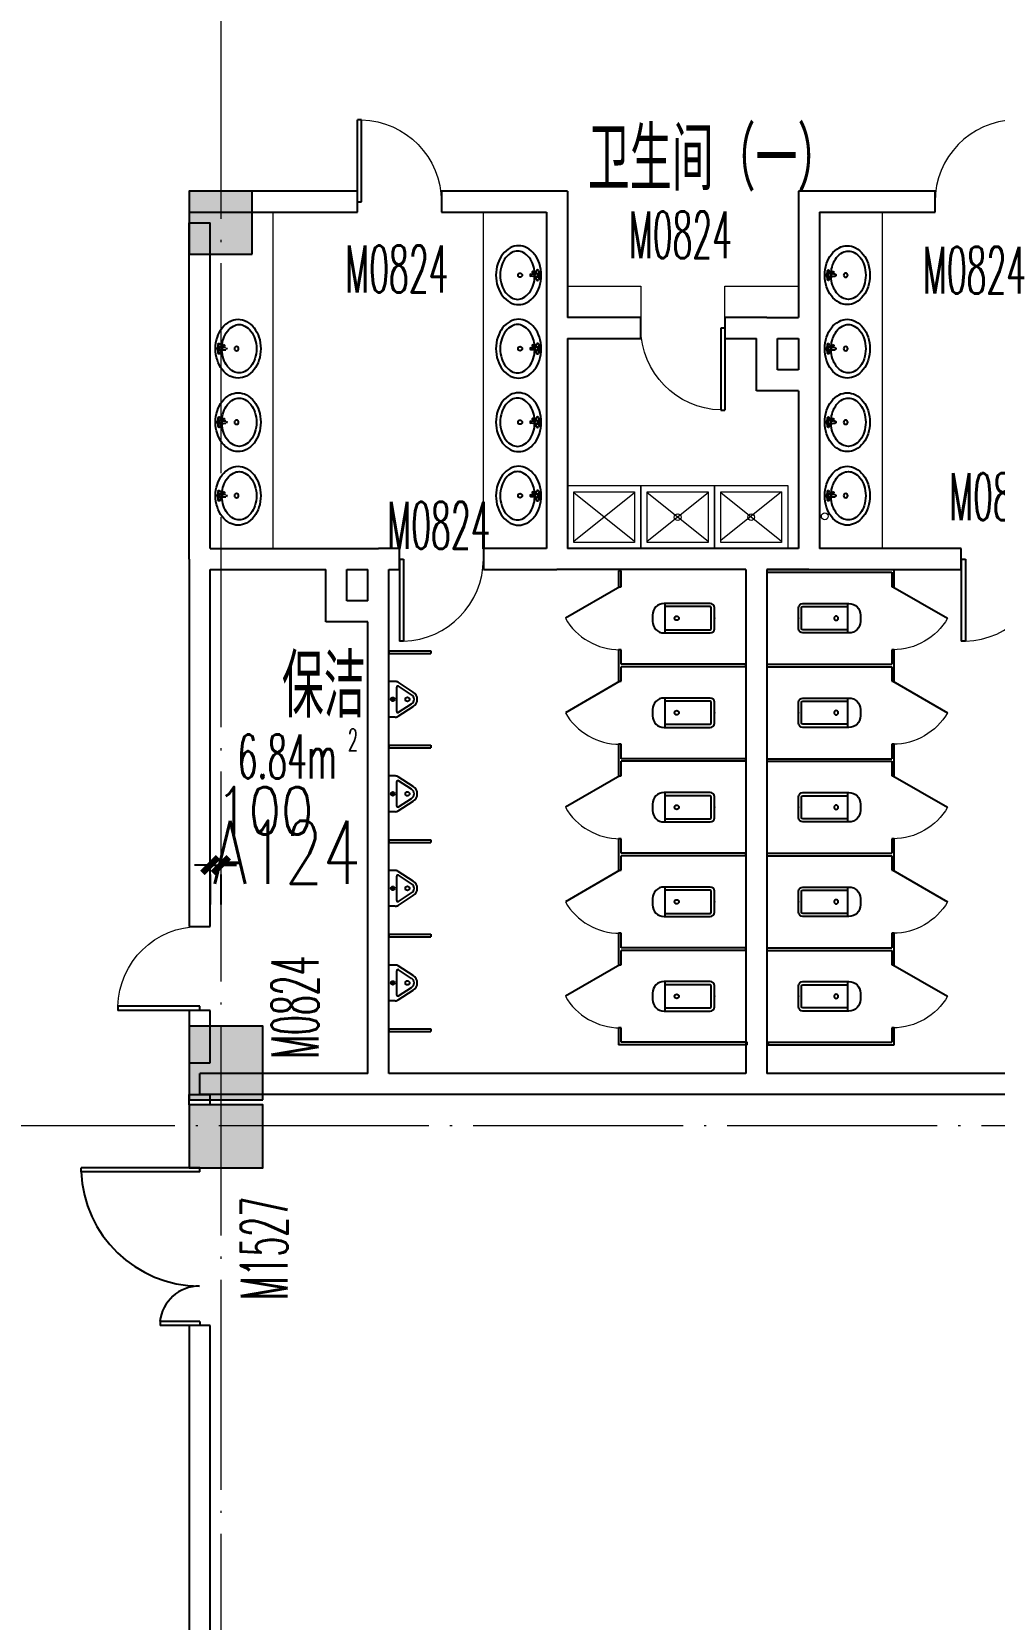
# Model space of a CAD drawing. Extents: x 1417642 to 3570900, y 124798 to 1191112.
# Drawn here: x 1455679 to 1464843, y 722236 to 737352 of the extents above; entities that cross this region are included whole.
import ezdxf

# ---------------------------------------------------------------- set-up
doc = ezdxf.new("R2010")
doc.units = 0
doc.header["$LTSCALE"] = 1000
doc.header["$MEASUREMENT"] = 0
doc.linetypes.add('DOTE', pattern=[2.42, 2, -0.2, 0.02, -0.2])
doc.layers.get('0').update_dxf_attribs({"linetype": 'CONTINUOUS'})
doc.layers.get('Defpoints').update_dxf_attribs({"linetype": 'CONTINUOUS'})
for name, color, linetype in [('colu', 2, 'CONTINUOUS'), ('COLUMN', 9, 'CONTINUOUS'), ('DOTE', 1, 'DOTE'), ('LATRINE', 6, 'CONTINUOUS'), ('LVTRY', 6, 'CONTINUOUS'), ('PUB_DIM', 3, 'CONTINUOUS'), ('PUB_HATCH', 8, 'CONTINUOUS'), ('PUB_TEXT', 40, 'CONTINUOUS'), ('SPACE', 7, 'CONTINUOUS'), ('tiaozheng', 20, 'CONTINUOUS'), ('WALL', 4, 'CONTINUOUS'), ('WINDOW', 2, 'CONTINUOUS'), ('WINDOW_TEXT', 7, 'CONTINUOUS'), ('柱填充', 8, 'CONTINUOUS')]:
    doc.layers.add(name, color=color, linetype=linetype)
doc.styles.add('_TCH_SPACE', font='ROMANS', dxfattribs={"width": 0.7, "height": 5, "bigfont": 'Z'})
doc.styles.add('_TCH_WINDOW', font='ROMANS.shx', dxfattribs={"width": 0.7, "height": 400, "bigfont": 'Z.shx'})
doc.styles.add('DIM_FONT', font='SIMPLEX.shx', dxfattribs={"width": 0.8})
doc.styles.add('Z', font='ROMANS', dxfattribs={"width": 0.7, "bigfont": 'Z'})
doc.dimstyles.new('DIMN150', dxfattribs={"dimscale": 1.5, "dimtxt": 300, "dimasz": 100, "dimexe": 250, "dimexo": 300, "dimgap": 150, "dimtad": 1, "dimdec": 0, "dimzin": 0, "dimdsep": 46, "dimtxsty": 'DIM_FONT', "dimblk": 'ARCHTICK', "dimcen": 0.09, "dimdle": 1.5, "dimclrt": 7, "dimazin": 2, "dimtfac": 1, "dimtdec": 0, "dimtix": 1, "dimtmove": 2, "dimatfit": 3, "dimldrblk": 'ARCHTICK', "dimfxl": 1, "dimtolj": 1, "dimtzin": 0, "dimarcsym": 0})

# ---------------------------------------------------------------- blocks, each defined once
blk = doc.blocks.new('e')
at = {"layer": '柱填充'}
h = blk.add_hatch(color=256, dxfattribs=at)
h.paths.add_polyline_path([(1540396, 673470), (1540396, 674070), (1539796, 674070), (1539796, 673470)])
h.paths.add_polyline_path([(1540396, 663470), (1540396, 664070), (1539796, 664070), (1539796, 663470)])
h.paths.add_polyline_path([(1540396, 659870), (1540396, 660470), (1539796, 660470), (1539796, 659870)])
h.paths.add_polyline_path([(1540396, 651870), (1540396, 652470), (1539796, 652470), (1539796, 651870)])
h.paths.add_polyline_path([(1540396, 643870), (1540396, 644470), (1539796, 644470), (1539796, 643870)])
h.paths.add_polyline_path([(1540396, 635870), (1540396, 636470), (1539796, 636470), (1539796, 635870)])
h.paths.add_polyline_path([(1540396, 627870), (1540396, 628470), (1539796, 628470), (1539796, 627870)])
h.paths.add_polyline_path([(1540396, 619870), (1540396, 620470), (1539796, 620470), (1539796, 619870)])
h.paths.add_polyline_path([(1540396, 611870), (1540396, 612470), (1539796, 612470), (1539796, 611870)])
h.paths.add_polyline_path([(1540396, 603870), (1540396, 604470), (1539796, 604470), (1539796, 603870)])
h.paths.add_polyline_path([(1540396, 595870), (1540396, 596470), (1539796, 596470), (1539796, 595870)])
h.paths.add_polyline_path([(1611246, 673470), (1611246, 674070), (1610646, 674070), (1610646, 673470)])
h.paths.add_polyline_path([(1602046, 673370), (1602046, 674070), (1601346, 674070), (1601346, 673370)])
h.paths.add_polyline_path([(1594046, 673370), (1594046, 674070), (1593346, 674070), (1593346, 673370)])
h.paths.add_polyline_path([(1586046, 673370), (1586046, 674070), (1585346, 674070), (1585346, 673370)])
h.paths.add_polyline_path([(1578046, 673370), (1578046, 674070), (1577346, 674070), (1577346, 673370)])
h.paths.add_polyline_path([(1568046, 673370), (1568046, 674070), (1567346, 674070), (1567346, 673370)])
h.paths.add_polyline_path([(1558096, 673370), (1558096, 674070), (1557396, 674070), (1557396, 673370)])
h.paths.add_polyline_path([(1554396, 673370), (1554396, 674070), (1553696, 674070), (1553696, 673370)])
h.paths.add_polyline_path([(1544496, 673370), (1544496, 674070), (1543796, 674070), (1543796, 673370)])
h.paths.add_polyline_path([(1611246, 664070), (1610546, 664070), (1610546, 663470), (1611246, 663470)])
h.paths.add_polyline_path([(1602096, 663470), (1602096, 664270), (1601296, 664270), (1601296, 663470)])
h.paths.add_polyline_path([(1594096, 663470), (1594096, 664270), (1593296, 664270), (1593296, 663470)])
h.paths.add_polyline_path([(1586096, 663470), (1586096, 664270), (1585296, 664270), (1585296, 663470)])
h.paths.add_polyline_path([(1578096, 663470), (1578096, 664270), (1577296, 664270), (1577296, 663470)])
h.paths.add_polyline_path([(1568096, 663470), (1568096, 664270), (1567296, 664270), (1567296, 663470)])
h.paths.add_polyline_path([(1558096, 663470), (1558096, 664170), (1557396, 664170), (1557396, 663470)])
h.paths.add_polyline_path([(1554396, 663470), (1554396, 664170), (1553696, 664170), (1553696, 663470)])
h.paths.add_polyline_path([(1544496, 663470), (1544496, 664170), (1543796, 664170), (1543796, 663470)])
h.paths.add_polyline_path([(1611246, 660470), (1610546, 660470), (1610546, 659870), (1611246, 659870)])
h.paths.add_polyline_path([(1602046, 659770), (1602046, 660470), (1601346, 660470), (1601346, 659770)])
h.paths.add_polyline_path([(1594046, 659770), (1594046, 660470), (1593346, 660470), (1593346, 659770)])
h.paths.add_polyline_path([(1586046, 659770), (1586046, 660470), (1585346, 660470), (1585346, 659770)])
h.paths.add_polyline_path([(1578046, 659770), (1578046, 660470), (1577346, 660470), (1577346, 659770)])
h.paths.add_polyline_path([(1568046, 659770), (1568046, 660470), (1567346, 660470), (1567346, 659770)])
h.paths.add_polyline_path([(1557996, 659870), (1557996, 660470), (1557396, 660470), (1557396, 659870)])
h.paths.add_polyline_path([(1554396, 659870), (1554396, 660470), (1553796, 660470), (1553796, 659870)])
h.paths.add_polyline_path([(1544496, 659770), (1544496, 660470), (1543796, 660470), (1543796, 659770)])
h.paths.add_polyline_path([(1611246, 651870), (1611246, 652470), (1610646, 652470), (1610646, 651870)])
h.paths.add_polyline_path([(1601996, 651870), (1601996, 652470), (1601396, 652470), (1601396, 651870)])
h.paths.add_polyline_path([(1593996, 651870), (1593996, 652470), (1593396, 652470), (1593396, 651870)])
h.paths.add_polyline_path([(1585996, 651870), (1585996, 652470), (1585396, 652470), (1585396, 651870)])
h.paths.add_polyline_path([(1577996, 651870), (1577996, 652470), (1577396, 652470), (1577396, 651870)])
h.paths.add_polyline_path([(1567996, 651820), (1567996, 652520), (1567296, 652520), (1567296, 651820)])
h.paths.add_polyline_path([(1558096, 651820), (1558096, 652520), (1557396, 652520), (1557396, 651820)])
h.paths.add_polyline_path([(1554396, 651820), (1554396, 652520), (1553696, 652520), (1553696, 651820)])
h.paths.add_polyline_path([(1544496, 652470), (1543796, 652470), (1543796, 651870), (1544496, 651870)])
h.paths.add_polyline_path([(1567996, 644470), (1567296, 644470), (1567296, 643870), (1567996, 643870)])
h.paths.add_polyline_path([(1558096, 643820), (1558096, 644520), (1557396, 644520), (1557396, 643820)])
h.paths.add_polyline_path([(1554396, 643820), (1554396, 644520), (1553696, 644520), (1553696, 643820)])
h.paths.add_polyline_path([(1544496, 644470), (1543796, 644470), (1543796, 643870), (1544496, 643870)])
h.paths.add_polyline_path([(1567996, 636470), (1567296, 636470), (1567296, 635870), (1567996, 635870)])
h.paths.add_polyline_path([(1558096, 635820), (1558096, 636520), (1557396, 636520), (1557396, 635820)])
h.paths.add_polyline_path([(1554396, 635820), (1554396, 636520), (1553696, 636520), (1553696, 635820)])
h.paths.add_polyline_path([(1544496, 636470), (1543796, 636470), (1543796, 635870), (1544496, 635870)])
h.paths.add_polyline_path([(1567996, 628470), (1567296, 628470), (1567296, 627870), (1567996, 627870)])
h.paths.add_polyline_path([(1558096, 627820), (1558096, 628520), (1557396, 628520), (1557396, 627820)])
h.paths.add_polyline_path([(1554396, 627820), (1554396, 628520), (1553696, 628520), (1553696, 627820)])
h.paths.add_polyline_path([(1544496, 628470), (1543796, 628470), (1543796, 627870), (1544496, 627870)])
h.paths.add_polyline_path([(1567996, 620470), (1567296, 620470), (1567296, 619870), (1567996, 619870)])
h.paths.add_polyline_path([(1558096, 619820), (1558096, 620520), (1557396, 620520), (1557396, 619820)])
h.paths.add_polyline_path([(1554396, 619820), (1554396, 620520), (1553696, 620520), (1553696, 619820)])
h.paths.add_polyline_path([(1544496, 620470), (1543796, 620470), (1543796, 619870), (1544496, 619870)])
h.paths.add_polyline_path([(1567996, 612470), (1567296, 612470), (1567296, 611870), (1567996, 611870)])
h.paths.add_polyline_path([(1558096, 611820), (1558096, 612520), (1557396, 612520), (1557396, 611820)])
h.paths.add_polyline_path([(1554396, 611820), (1554396, 612520), (1553696, 612520), (1553696, 611820)])
h.paths.add_polyline_path([(1544496, 612470), (1543796, 612470), (1543796, 611870), (1544496, 611870)])
h.paths.add_polyline_path([(1567996, 604470), (1567296, 604470), (1567296, 603870), (1567996, 603870)])
h.paths.add_polyline_path([(1558096, 603820), (1558096, 604520), (1557396, 604520), (1557396, 603820)])
h.paths.add_polyline_path([(1554396, 603820), (1554396, 604520), (1553696, 604520), (1553696, 603820)])
h.paths.add_polyline_path([(1544496, 604470), (1543796, 604470), (1543796, 603870), (1544496, 603870)])
h.paths.add_polyline_path([(1567996, 595870), (1567996, 596470), (1567396, 596470), (1567396, 595870)])
h.paths.add_polyline_path([(1557996, 595870), (1557996, 596470), (1557396, 596470), (1557396, 595870)])
h.paths.add_polyline_path([(1554396, 595870), (1554396, 596470), (1553796, 596470), (1553796, 595870)])
h.paths.add_polyline_path([(1544396, 595870), (1544396, 596470), (1543796, 596470), (1543796, 595870)])
at = {"layer": 'colu'}
for points in [[(1557996, 659870), (1557996, 660470), (1557396, 660470), (1557396, 659870)], [(1558096, 651820), (1558096, 652520), (1557396, 652520), (1557396, 651820)]]:
    blk.add_lwpolyline(points, close=True, dxfattribs=at)
blk = doc.blocks.new('_ArchTick')
at = {"color": 0, "linetype": 'ByBlock', "const_width": 0.4}
blk.add_lwpolyline([(-0.5, -0.5), (0.5, 0.5)], dxfattribs=at)
blk = doc.blocks.new('*D3263')
at = {"layer": 'Defpoints', "color": 0}
for p in [(1457379, 729778), (1457479, 729778), (1457479, 729417)]:
    blk.add_point(p, dxfattribs=at)
at = {"layer": 'PUB_DIM', "color": 0, "lineweight": -2}
for p, q in [((1457379, 729417), (1457229, 729417)), ((1457379, 729417), (1457479, 729417)), ((1457379, 729328), (1457379, 729042)), ((1457479, 729417), (1457629, 729417)), ((1457479, 729328), (1457479, 729042))]:
    blk.add_line(p, q, dxfattribs=at)
at = {"layer": 'PUB_DIM', "color": 0, "lineweight": -2, "xscale": 150, "yscale": 150, "zscale": 150}
blk.add_blockref('_ArchTick', (1457379, 729417), dxfattribs=at)
at = {"layer": 'PUB_DIM', "color": 0, "lineweight": -2, "xscale": 150, "yscale": 150, "zscale": 150, "rotation": 180}
blk.add_blockref('_ArchTick', (1457479, 729417), dxfattribs=at)
at = {"layer": 'PUB_DIM', "color": 7, "insert": (1457897, 729935), "char_height": 450, "attachment_point": 5, "style": 'DIM_FONT'}
blk.add_mtext('\\A1;100', dxfattribs=at)
blk = doc.blocks.new('$DorLib2D$00000225')
at = {"color": 0}
for p, q in [((0.475, -0.001), (0.475, 0.752)), ((0.475, 0.752), (0.5, 0.752)), ((0.5, -0.001), (0.5, 0.752)), ((-0.5, 0), (-0.5, 0.252)), ((-0.475, 0.252), (-0.5, 0.252)), ((-0.475, 0), (-0.475, 0.252)), ((-0.475, 0), (-0.5, 0)), ((0.475, -0.001), (0.5, -0.001))]:
    blk.add_line(p, q, dxfattribs=at)
for centre, radius, start, end in [((0.505, -0.002), 0.755, 92.2493, 179.7238), ((-0.501, 0.003), 0.251, 359.7899, 84.0974)]:
    blk.add_arc(centre, radius, start, end, dxfattribs=at)
blk = doc.blocks.new('$lvtry$00000200')
for p, q in [((-140, -40, 0), (-140, -480, 0)), ((-110, -40, 0), (-110, -470, 0)), ((100, 0, 0), (-100, 0, 0)), ((100, -30, 0), (-100, -30, 0)), ((110, -470, 0), (110, -40, 0)), ((140, -480, 0), (140, -40, 0)), ((140, -470, 0), (-140, -470, 0)), ((-30, -590, 0), (30, -590, 0))]:
    blk.add_line(p, q)
blk.add_circle((0, -359, 0), 20)
for centre, radius, start, end in [((-100, -40, 0), 40, 90, 180), ((-100, -40, 0), 10, 90, 180), ((100, -40, 0), 40, 0, 90), ((100, -40, 0), 10, 0, 90), ((-30, -480, 0), 110, 180, 270), ((30, -480, 0), 110, 270, 0)]:
    blk.add_arc(centre, radius, start, end)
blk.add_point((0, 0))
blk = doc.blocks.new('$TCHSYS$APDOOR2D')
blk.add_line((0.5, 0), (0, 0.866))
at = {"lineweight": 13}
blk.add_arc((0.5, 0), 1, 120, 180, dxfattribs=at)
blk = doc.blocks.new('$lvtry$00000219')
for p, q in [((-170, 0, 0), (170, 0, 0)), ((-170, -61, 0), (-170, 0, 0)), ((170, -61, 0), (170, 0, 0)), ((-162, -88, 0), (-69, -231, 0)), ((-124, -91, 0), (-43, -216, 0)), ((-116, -76, 0), (116, -76, 0)), ((43, -216, 0), (124, -91, 0)), ((69, -231, 0), (162, -88, 0))]:
    blk.add_line(p, q)
for centre, radius in [((0, -38, 0), 17.7), ((0, -177, 0), 20)]:
    blk.add_circle(centre, radius)
for centre, radius, start, end in [((-120, -61, 0), 50, 180, 213.0863), ((-116, -86, 0), 10, 90, 213.0863), ((116, -86, 0), 10, 326.9137, 90), ((120, -61, 0), 50, 326.9137, 0), ((0, -191, 0), 80, 210, 330), ((0, -191, 0), 50, 210, 330)]:
    blk.add_arc(centre, radius, start, end)
blk.add_point((0, -38, 0))
blk = doc.blocks.new('$lvtry$00000193')
for p, q in [((-17, -43, 0), (-17, -33, 0)), ((17, -43, 0), (17, -33, 0))]:
    blk.add_line(p, q)
at = {"elevation": 0}
blk.add_lwpolyline([(280, -215, 0.12431), (260, -136, 0.105707), (198, -63, 0.086941), (110, -17, 0.077137), (0, 0, 0.077137), (-110, -17, 0.086941), (-198, -63, 0.105707), (-260, -136, 0.12431), (-280, -215, 0.12431), (-260, -294, 0.105707), (-198, -367, 0.086941), (-110, -413, 0.077137), (0, -430, 0.077137), (110, -413, 0.086941), (198, -367, 0.105707), (260, -294, 0.12431)], format="xyb", close=True, dxfattribs=at)
blk.add_lwpolyline([(-25, -61, 0.056876), (-95, -75, 0.086941), (-168, -113, 0.105707), (-216, -170, 0.12431), (-230, -225, 0.12431), (-216, -280, 0.105707), (-168, -337, 0.086941), (-95, -375, 0.077137), (0, -390, 0.077137), (95, -375, 0.086941), (168, -337, 0.105707), (216, -280, 0.12431), (230, -225, 0.12431), (216, -170, 0.105707), (168, -113, 0.086941), (95, -75, 0.06676), (13, -60, 0.06676)], format="xyb", dxfattribs=at)
for centre, radius in [((0, -43, 0), 16.7), ((0, -200, 0), 20)]:
    blk.add_circle(centre, radius)
for centre, radius, start, end in [((-40, -34, 0), 10.1, 106.6096, 258.1648), ((-64, 234, 0), 259, 274.7069, 282.3732), ((-75, -213, 0), 173, 71.36, 79.1873), ((-29, -80, 0), 6.77, 155.344, 308.3224), ((-171, 19, 0), 166, 324.8411, 338.1337), ((-171, 19, 0), 170, 324.8411, 331.3523), ((-29, -80, 0), 3.37, 155.344, 308.3224), ((100, -194, 0), 170, 132.3141, 138.8253), ((100, -194, 0), 166, 125.5327, 138.8253), ((-12, -58, 0), 10.6, 201.8924, 261.774), ((0, -33, 0), 16.7, 0, 180), ((-381, -115, 0), 372, 2.3982, 6.7627), ((0, -96, 0), 9.9, 201.7837, 338.2163), ((64, 234, 0), 259, 257.6268, 265.2931), ((381, -115, 0), 372, 170.1008, 177.6018), ((75, -213, 0), 173, 100.8127, 110.4191), ((40, -34, 0), 10.1, 281.8352, 73.3904)]:
    blk.add_arc(centre, radius, start, end)
blk.add_point((0, -33, 0))
blk = doc.blocks.new('$DorLib2D$00000001')
for p, q in [((0.45, 0.975), (0.5, 0.975)), ((0.45, 0), (0.45, 0.975)), ((0.5, 0), (0.5, 0.975)), ((0.5, 0), (0.45, 0))]:
    blk.add_line(p, q)
at = {"lineweight": 13}
blk.add_arc((0.475, 0), 0.975, 91.4693, 180, dxfattribs=at)
blk = doc.blocks.new('_FZH')
blk.add_lwpolyline([(-0.5, -0.5), (0.5, -0.5), (0.5, 0.5), (-0.5, 0.5)], close=True)
at = {"layer": 'PUB_HATCH'}
blk.add_solid([(-0.5, -0.5), (0.5, -0.5), (-0.5, 0.5), (0.5, 0.5)], dxfattribs=at)

msp = doc.modelspace()

# ---------------------------------------------------------------- linework, layer by layer
at = {"layer": 'DOTE', "lineweight": 0, "elevation": 0}
for points in [[(1457478.8, 754509.2), (1457478.8, 643548.7)], [(1469140.6, 726933.2), (1432536.2, 726933.2)]]:
    msp.add_lwpolyline(points, dxfattribs=at)
at = {"layer": 'LATRINE'}
for p, q in [((1461266.3, 732217.8), (1461266.3, 732067.8)), ((1461291.3, 732217.8), (1461266.3, 732217.8)), ((1461291.3, 732067.8), (1461291.3, 732217.8)), ((1462678.8, 732230.3), (1463891.3, 732230.3)), ((1462678.8, 732230.3), (1462678.8, 732205.3)), ((1462678.8, 732205.3), (1463866.3, 732205.3)), ((1463866.3, 732205.3), (1463866.3, 732067.8)), ((1463891.3, 732067.8), (1463891.3, 732230.3)), ((1461266.3, 732067.8), (1461291.3, 732067.8)), ((1463866.3, 732067.8), (1463891.3, 732067.8)), ((1459078.8, 731458.2), (1459478.8, 731458.2)), ((1459078.8, 731458.2), (1459078.8, 731433.2)), ((1459478.8, 731458.2), (1459478.8, 731433.2)), ((1461291.3, 731467.8), (1461266.3, 731467.8)), ((1461266.3, 731467.8), (1461266.3, 731317.8)), ((1461291.3, 731330.3), (1461291.3, 731467.8)), ((1463891.3, 731467.8), (1463866.3, 731467.8)), ((1463866.3, 731467.8), (1463866.3, 731330.3)), ((1463891.3, 731317.8), (1463891.3, 731467.8)), ((1459078.8, 731433.2), (1459478.8, 731433.2)), ((1461266.3, 731317.8), (1461266.3, 731167.8)), ((1462478.8, 731330.3), (1461291.3, 731330.3)), ((1462478.8, 731305.3), (1461291.3, 731305.3)), ((1461291.3, 731167.8), (1461291.3, 731305.3)), ((1462478.8, 731305.3), (1462478.8, 731330.3)), ((1462678.8, 731330.3), (1463866.3, 731330.3)), ((1462678.8, 731330.3), (1462678.8, 731305.3)), ((1462678.8, 731305.3), (1463866.3, 731305.3)), ((1463866.3, 731305.3), (1463866.3, 731167.8)), ((1463891.3, 731167.8), (1463891.3, 731317.8)), ((1461266.3, 731167.8), (1461291.3, 731167.8)), ((1463866.3, 731167.8), (1463891.3, 731167.8)), ((1459078.8, 730558.2), (1459478.8, 730558.2)), ((1459078.8, 730558.2), (1459078.8, 730533.2)), ((1459478.8, 730558.2), (1459478.8, 730533.2)), ((1461291.3, 730567.8), (1461266.3, 730567.8)), ((1461266.3, 730567.8), (1461266.3, 730417.8)), ((1461291.3, 730430.3), (1461291.3, 730567.8)), ((1463891.3, 730567.8), (1463866.3, 730567.8)), ((1463866.3, 730567.8), (1463866.3, 730430.3)), ((1463891.3, 730417.8), (1463891.3, 730567.8)), ((1459078.8, 730533.2), (1459478.8, 730533.2)), ((1461266.3, 730417.8), (1461266.3, 730267.8)), ((1462478.8, 730430.3), (1461291.3, 730430.3)), ((1462478.8, 730405.3), (1461291.3, 730405.3)), ((1461291.3, 730267.8), (1461291.3, 730405.3)), ((1462478.8, 730405.3), (1462478.8, 730430.3)), ((1462678.8, 730430.3), (1463866.3, 730430.3)), ((1462678.8, 730430.3), (1462678.8, 730405.3)), ((1462678.8, 730405.3), (1463866.3, 730405.3)), ((1463866.3, 730405.3), (1463866.3, 730267.8)), ((1463891.3, 730267.8), (1463891.3, 730417.8)), ((1461266.3, 730267.8), (1461291.3, 730267.8)), ((1463866.3, 730267.8), (1463891.3, 730267.8)), ((1459078.8, 729658.2), (1459478.8, 729658.2)), ((1459078.8, 729658.2), (1459078.8, 729633.2)), ((1459078.8, 729633.2), (1459478.8, 729633.2)), ((1459478.8, 729658.2), (1459478.8, 729633.2)), ((1461291.3, 729667.8), (1461266.3, 729667.8)), ((1461266.3, 729667.8), (1461266.3, 729517.8)), ((1461291.3, 729530.3), (1461291.3, 729667.8)), ((1463891.3, 729667.8), (1463866.3, 729667.8)), ((1463866.3, 729667.8), (1463866.3, 729530.3)), ((1463891.3, 729517.8), (1463891.3, 729667.8)), ((1461266.3, 729517.8), (1461266.3, 729367.8)), ((1462478.8, 729530.3), (1461291.3, 729530.3)), ((1462478.8, 729505.3), (1461291.3, 729505.3)), ((1461291.3, 729367.8), (1461291.3, 729505.3)), ((1462478.8, 729505.3), (1462478.8, 729530.3)), ((1462678.8, 729530.3), (1463866.3, 729530.3)), ((1462678.8, 729530.3), (1462678.8, 729505.3)), ((1462678.8, 729505.3), (1463866.3, 729505.3)), ((1463866.3, 729505.3), (1463866.3, 729367.8)), ((1463891.3, 729367.8), (1463891.3, 729517.8)), ((1461266.3, 729367.8), (1461291.3, 729367.8)), ((1463866.3, 729367.8), (1463891.3, 729367.8)), ((1459078.8, 728758.2), (1459478.8, 728758.2)), ((1459078.8, 728758.2), (1459078.8, 728733.2)), ((1459078.8, 728733.2), (1459478.8, 728733.2)), ((1459478.8, 728758.2), (1459478.8, 728733.2)), ((1461291.3, 728767.8), (1461266.3, 728767.8)), ((1461266.3, 728767.8), (1461266.3, 728617.8)), ((1461291.3, 728630.3), (1461291.3, 728767.8)), ((1463891.3, 728767.8), (1463866.3, 728767.8)), ((1463866.3, 728767.8), (1463866.3, 728630.3)), ((1463891.3, 728617.8), (1463891.3, 728767.8)), ((1461266.3, 728617.8), (1461266.3, 728467.8)), ((1462478.8, 728630.3), (1461291.3, 728630.3)), ((1462478.8, 728605.3), (1461291.3, 728605.3)), ((1461291.3, 728467.8), (1461291.3, 728605.3)), ((1462478.8, 728605.3), (1462478.8, 728630.3)), ((1462678.8, 728630.3), (1463866.3, 728630.3)), ((1462678.8, 728630.3), (1462678.8, 728605.3)), ((1462678.8, 728605.3), (1463866.3, 728605.3)), ((1463866.3, 728605.3), (1463866.3, 728467.8)), ((1463891.3, 728467.8), (1463891.3, 728617.8)), ((1461266.3, 728467.8), (1461291.3, 728467.8)), ((1463866.3, 728467.8), (1463891.3, 728467.8)), ((1459078.8, 727858.2), (1459478.8, 727858.2)), ((1459078.8, 727858.2), (1459078.8, 727833.2)), ((1459078.8, 727833.2), (1459478.8, 727833.2)), ((1459478.8, 727858.2), (1459478.8, 727833.2)), ((1461291.3, 727867.8), (1461266.3, 727867.8)), ((1461266.3, 727867.8), (1461266.3, 727705.3)), ((1461291.3, 727730.3), (1461291.3, 727867.8)), ((1463891.3, 727867.8), (1463866.3, 727867.8)), ((1463866.3, 727867.8), (1463866.3, 727730.3)), ((1463891.3, 727705.3), (1463891.3, 727867.8)), ((1462490.2, 727705.3), (1461266.3, 727705.3)), ((1462490.2, 727730.3), (1461291.3, 727730.3)), ((1462490.2, 727705.3), (1462490.2, 727730.3)), ((1462690.2, 727730.3), (1463866.3, 727730.3)), ((1462690.2, 727730.3), (1462690.2, 727705.3)), ((1462690.2, 727705.3), (1463891.3, 727705.3))]:
    msp.add_line(p, q, dxfattribs=at)
at = {"layer": 'LATRINE', "lineweight": 0, "elevation": 0}
for points in [[(1457978.8, 732430.3), (1457978.8, 735633.2)], [(1459978.8, 732430.3), (1459978.8, 735633.2)], [(1463778.8, 732430.3), (1463778.8, 735633.2)]]:
    msp.add_lwpolyline(points, dxfattribs=at)
at = {"layer": 'LVTRY', "lineweight": 0}
for p, q in [((1461418.8, 732962, 0), (1460838.8, 732498.3, 0)), ((1461418.8, 732498.3, 0), (1460838.8, 732962, 0)), ((1462118.8, 732962, 0), (1461538.8, 732498.3, 0)), ((1462118.8, 732498.3, 0), (1461538.8, 732962, 0)), ((1462818.8, 732970, 0), (1462238.8, 732506.4, 0)), ((1462818.8, 732498.3, 0), (1462238.8, 732962, 0))]:
    msp.add_line(p, q, dxfattribs=at)
at = {"layer": 'LVTRY', "lineweight": 0, "elevation": 0}
for points in [[(1461478.8, 734630.3), (1460778.8, 734630.3), (1460778.8, 734930), (1461478.8, 734930)], [(1462978.8, 734630.3), (1462278.8, 734630.3), (1462278.8, 734930), (1462978.8, 734930)], [(1460778.8, 733030), (1461478.8, 733030), (1461478.8, 732430.3), (1460778.8, 732430.3)], [(1460838.8, 732970), (1461418.8, 732970), (1461418.8, 732490.3), (1460838.8, 732490.3)], [(1461478.8, 733030), (1462178.8, 733030), (1462178.8, 732430.3), (1461478.8, 732430.3)], [(1461538.8, 732970), (1462118.8, 732970), (1462118.8, 732490.3), (1461538.8, 732490.3)], [(1462178.8, 733030), (1462878.8, 733030), (1462878.8, 732430.3), (1462178.8, 732430.3)], [(1462238.8, 732970), (1462818.8, 732970), (1462818.8, 732490.3), (1462238.8, 732490.3)]]:
    msp.add_lwpolyline(points, close=True, dxfattribs=at)
at = {"layer": 'LVTRY', "lineweight": 0}
for centre in [(1461828.8, 732730.1, 0), (1462528.8, 732730.1, 0), (1463228.8, 732738.2, 0)]:
    msp.add_circle(centre, 32.1, dxfattribs=at)
at = {"layer": 'WALL'}
for p, q in [((1458778.8, 735833.2), (1457178.8, 735833.2)), ((1457178.8, 735833.2), (1457178.8, 735633.2)), ((1458778.8, 735633.2), (1458778.8, 735833.2)), ((1460778.8, 735833.2), (1459578.8, 735833.2)), ((1459578.8, 735833.2), (1459578.8, 735633.2)), ((1460778.8, 735833.2), (1460778.8, 734630.3)), ((1462978.8, 735833.2), (1462978.8, 734630.3)), ((1464278.8, 735833.2), (1462978.8, 735833.2)), ((1464278.8, 735633.2), (1464278.8, 735833.2)), ((1457178.8, 735633.2), (1458778.8, 735633.2)), ((1457178.8, 732330.3), (1457178.8, 735533.2)), ((1457178.8, 735533.2), (1457378.8, 735533.2)), ((1457378.8, 732430.3), (1457378.8, 735533.2)), ((1459578.8, 735633.2), (1460578.8, 735633.2)), ((1460578.8, 735633.2), (1460578.8, 734530.3)), ((1463178.8, 735633.2), (1463178.8, 734530.3)), ((1463178.8, 735633.2), (1464278.8, 735633.2)), ((1461478.8, 734630.3), (1460778.8, 734630.3)), ((1461478.8, 734430.3), (1461478.8, 734630.3)), ((1462678.8, 734630.3), (1462278.8, 734630.3)), ((1462278.8, 734630.3), (1462278.8, 734430.3)), ((1462678.8, 734630.3), (1462978.8, 734630.3)), ((1460578.8, 734530.3), (1460578.8, 732430.3)), ((1463178.8, 734530.3), (1463178.8, 734033.2)), ((1460778.8, 734430.3), (1461478.8, 734430.3)), ((1460778.8, 734430.3), (1460778.8, 732430.3)), ((1462278.8, 734430.3), (1462578.8, 734430.3)), ((1462578.8, 733933.2), (1462578.8, 734430.3)), ((1462778.8, 734133.2), (1462778.8, 734430.3)), ((1462778.8, 734430.3), (1462978.8, 734430.3)), ((1462978.8, 734430.3), (1462978.8, 734133.2)), ((1462978.8, 734133.2), (1462778.8, 734133.2)), ((1463178.8, 734033.2), (1463178.8, 732430.3)), ((1462978.8, 733933.2), (1462578.8, 733933.2)), ((1462978.8, 733933.2), (1462978.8, 732430.3)), ((1457378.8, 732430.3), (1458578.8, 732430.3)), ((1458578.8, 732430.3), (1458978.8, 732430.3)), ((1459178.8, 732430.3), (1458978.8, 732430.3)), ((1459178.8, 732230.3), (1459178.8, 732430.3)), ((1460578.8, 732430.3), (1459978.8, 732430.3)), ((1459978.8, 732430.3), (1459978.8, 732230.3)), ((1462578.8, 732430.3), (1460778.8, 732430.3)), ((1462978.8, 732430.3), (1462578.8, 732430.3)), ((1464528.8, 732430.3), (1463178.8, 732430.3)), ((1464528.8, 732230.3), (1464528.8, 732430.3)), ((1457178.8, 732330.3), (1457178.8, 728833.2)), ((1457378.8, 728833.2), (1457378.8, 732230.3)), ((1457378.8, 732230.3), (1458478.8, 732230.3)), ((1458478.8, 731733.2), (1458478.8, 732230.3)), ((1458678.8, 731933.2), (1458678.8, 732230.3)), ((1458678.8, 732230.3), (1458878.8, 732230.3)), ((1458878.8, 731933.2), (1458878.8, 732230.3)), ((1459078.8, 732230.3), (1459178.8, 732230.3)), ((1459078.8, 731833.2), (1459078.8, 732230.3)), ((1459978.8, 732230.3), (1460678.8, 732230.3)), ((1462478.8, 732230.3), (1460678.8, 732230.3)), ((1462478.8, 732230.3), (1462478.8, 727433.2)), ((1462678.8, 732230.3), (1462678.8, 727433.2)), ((1463078.8, 732230.3), (1462678.8, 732230.3)), ((1463078.8, 732230.3), (1464528.8, 732230.3)), ((1458878.8, 731933.2), (1458678.8, 731933.2)), ((1459078.8, 727433.2), (1459078.8, 731833.2)), ((1458878.8, 731733.2), (1458478.8, 731733.2)), ((1458878.8, 727433.2), (1458878.8, 731733.2)), ((1457178.8, 728833.2), (1457378.8, 728833.2)), ((1457378.8, 728033.2), (1457178.8, 728033.2)), ((1457178.8, 728033.2), (1457178.8, 727533.2)), ((1457378.8, 727533.2), (1457378.8, 728033.2)), ((1457178.8, 727533.2), (1457378.8, 727533.2)), ((1458878.8, 727433.2), (1457278.8, 727433.2)), ((1457278.8, 727233.2), (1457278.8, 727433.2)), ((1462478.8, 727433.2), (1459078.8, 727433.2)), ((1467478.8, 727433.2), (1462678.8, 727433.2)), ((1457178.8, 727133.2), (1457178.8, 727233.2)), ((1457178.8, 727233.2), (1457378.8, 727233.2)), ((1458978.8, 727233.2), (1457278.8, 727233.2)), ((1457378.8, 727133.2), (1457378.8, 727233.2)), ((1462578.8, 727233.2), (1458978.8, 727233.2)), ((1467478.8, 727233.2), (1462578.8, 727233.2)), ((1457378.8, 725033.2), (1457178.8, 725033.2)), ((1457178.8, 725033.2), (1457178.8, 714033.2)), ((1457378.8, 714033.2), (1457378.8, 725033.2))]:
    msp.add_line(p, q, dxfattribs=at)

# ---------------------------------------------------------------- block references
at = {"layer": 'COLUMN', "xscale": 700, "yscale": 600, "zscale": 600}
msp.add_blockref('_FZH', (1457528.8, 726833.2), dxfattribs=at)
at = {"layer": 'LATRINE', "lineweight": 0, "xscale": 600, "zscale": 25, "rotation": 90}
for p, yscale in [((1461278.8, 731767.8), 600), ((1463878.8, 731767.8), -600), ((1461278.8, 730867.8), 600), ((1463878.8, 730867.8), -600), ((1461278.8, 729967.8), 600), ((1463878.8, 729967.8), -600), ((1461278.8, 729067.8), 600), ((1463878.8, 729067.8), -600), ((1461278.8, 728167.8), 600), ((1463878.8, 728167.8), -600)]:
    msp.add_blockref('$TCHSYS$APDOOR2D', p, dxfattribs=dict(at, yscale=yscale))
at = {"layer": 'LVTRY', "lineweight": 0}
for name, p, rotation in [('$lvtry$00000193', (1460528.8, 735034.1, 0), 270), ('$lvtry$00000193', (1460528.8, 734334.1, 0), 270), ('$lvtry$00000193', (1460528.8, 733634.1, 0), 270), ('$lvtry$00000193', (1460528.8, 732934.1, 0), 270), ('$lvtry$00000200', (1462178.8, 731767.8, 0), 270), ('$lvtry$00000219', (1459078.8, 730995.7, 0), 90.00000000000001), ('$lvtry$00000200', (1462178.8, 730867.8, 0), 270), ('$lvtry$00000219', (1459078.8, 730095.7, 0), 90.00000000000001), ('$lvtry$00000200', (1462178.8, 729967.8, 0), 270), ('$lvtry$00000219', (1459078.8, 729195.7, 0), 90.00000000000001), ('$lvtry$00000200', (1462178.8, 729067.8, 0), 270), ('$lvtry$00000219', (1459078.8, 728295.7, 0), 90.00000000000001), ('$lvtry$00000200', (1462178.8, 728167.8, 0), 270)]:
    msp.add_blockref(name, p, dxfattribs=dict(at, rotation=rotation))
at = {"layer": 'LVTRY', "lineweight": 0, "rotation": 270}
for name, p, yscale in [('$lvtry$00000193', (1463228.8, 735034.1, 0), -0.9999999999999998), ('$lvtry$00000193', (1457428.8, 734334.1, 0), -0.9999999999999998), ('$lvtry$00000193', (1463228.8, 734334.1, 0), -0.9999999999999998), ('$lvtry$00000193', (1457428.8, 733634.1, 0), -0.9999999999999998), ('$lvtry$00000193', (1463228.8, 733634.1, 0), -0.9999999999999998), ('$lvtry$00000193', (1457428.8, 732934.1, 0), -0.9999999999999998), ('$lvtry$00000193', (1463228.8, 732934.1, 0), -0.9999999999999998), ('$lvtry$00000200', (1462978.8, 731767.8, 0), -0.9999999999999996), ('$lvtry$00000200', (1462978.8, 730867.8, 0), -0.9999999999999996), ('$lvtry$00000200', (1462978.8, 729967.8, 0), -0.9999999999999996), ('$lvtry$00000200', (1462978.8, 729067.8, 0), -0.9999999999999996), ('$lvtry$00000200', (1462978.8, 728167.8, 0), -0.9999999999999996)]:
    msp.add_blockref(name, p, dxfattribs=dict(at, yscale=yscale))
at = {"layer": 'tiaozheng', "color": 2}
msp.add_blockref('e', (-100217.4, 75363.3, 0), dxfattribs=at)
at = {"layer": 'WINDOW', "lineweight": 0}
ref = msp.add_blockref('$DorLib2D$00000001', (1459178.8, 735733.2), dxfattribs=dict(at, xscale=800, yscale=-800, zscale=800, rotation=180))
ref.add_attrib('A', 'M0824', (1458664.3, 734870.4), dxfattribs={"layer": 'WINDOW_TEXT', "lineweight": 0, "height": 446.25, "style": '_TCH_WINDOW', "width": 0.494118})
ref = msp.add_blockref('$DorLib2D$00000001', (1464678.8, 735733.2), dxfattribs=dict(at, xscale=-800, yscale=-800, zscale=-800, rotation=180))
ref.add_attrib('A', 'M0824', (1464164.3, 734858.8), dxfattribs={"layer": 'WINDOW_TEXT', "lineweight": 0, "height": 446.25, "style": '_TCH_WINDOW', "width": 0.494118})
ref = msp.add_blockref('$DorLib2D$00000001', (1461878.8, 734530.3), dxfattribs=dict(at, xscale=800, yscale=-800, zscale=800))
ref.add_attrib('A', 'M0824', (1461364.3, 735195.6), dxfattribs={"layer": 'WINDOW_TEXT', "lineweight": 0, "height": 446.25, "style": '_TCH_WINDOW', "width": 0.494118})
ref = msp.add_blockref('$DorLib2D$00000001', (1464928.8, 732330.3), dxfattribs=dict(at, xscale=800, yscale=800, zscale=800, rotation=180))
ref.add_attrib('A', 'M0824', (1464414.3, 732702.5), dxfattribs={"layer": 'WINDOW_TEXT', "lineweight": 0, "height": 446.25, "style": '_TCH_WINDOW', "width": 0.494118})
ref = msp.add_blockref('$DorLib2D$00000001', (1459578.8, 732330.3), dxfattribs=dict(at, xscale=-800, yscale=-800, zscale=-800))
ref.add_attrib('A', 'M0824', (1459064.3, 732428.5), dxfattribs={"layer": 'WINDOW_TEXT', "lineweight": 0, "height": 446.25, "style": '_TCH_WINDOW', "width": 0.494118})
ref = msp.add_blockref('$DorLib2D$00000001', (1457278.8, 728433.2), dxfattribs=dict(at, xscale=-800, yscale=800, zscale=-800, rotation=90))
ref.add_attrib('A', 'M0824', (1458409.1, 727572.4), dxfattribs={"layer": 'WINDOW_TEXT', "lineweight": 0, "height": 446.25, "rotation": 90, "style": '_TCH_WINDOW', "width": 0.494118})
ref = msp.add_blockref('$DorLib2D$00000225', (1457278.8, 725783.2), dxfattribs=dict(at, xscale=1500, yscale=1500, zscale=1500, rotation=90.00000000000087))
ref.add_attrib('A', 'M1527', (1458114.5, 725274), dxfattribs={"layer": 'WINDOW_TEXT', "lineweight": 0, "height": 446.25, "rotation": 90, "style": '_TCH_WINDOW', "width": 0.494118})

# ---------------------------------------------------------------- texts
at = {"layer": 'PUB_TEXT', "style": 'Z', "width": 0.7}
for s, p in [('卫生间（一）', (1460974.2, 735840)), ('保洁', (1458060.2, 730821.4, 0))]:
    msp.add_text(s, height=600, dxfattribs=at).set_placement(p)
at = {"layer": 'PUB_TEXT', "color": 1, "lineweight": 60, "style": 'Z', "width": 0.7}
msp.add_text('A124', height=600, dxfattribs=at).set_placement((1457405, 729239))
at = {"layer": 'SPACE', "style": '_TCH_SPACE', "width": 0.525}
for s, height, p in [('2', 210, (1458689.1, 730504.4, 0)), ('6.84m', 420, (1457639.1, 730241.9, 0))]:
    msp.add_text(s, height=height, dxfattribs=at).set_placement(p)

# ---------------------------------------------------------------- dimensions: what is measured, and where the dimension line sits
at = {"layer": 'PUB_DIM'}
dim = msp.add_linear_dim(base=(1457478.8, 729417), p1=(1457378.8, 729778.1), p2=(1457478.8, 729778.1), angle=360, dimstyle='DIMN150', dxfattribs=at)
dim.commit()
dim.dimension.update_dxf_attribs({"geometry": '*D3263', "text_midpoint": (1457896.6, 729934.5), "dimtype": 129})

doc.saveas('drawing.dxf')
